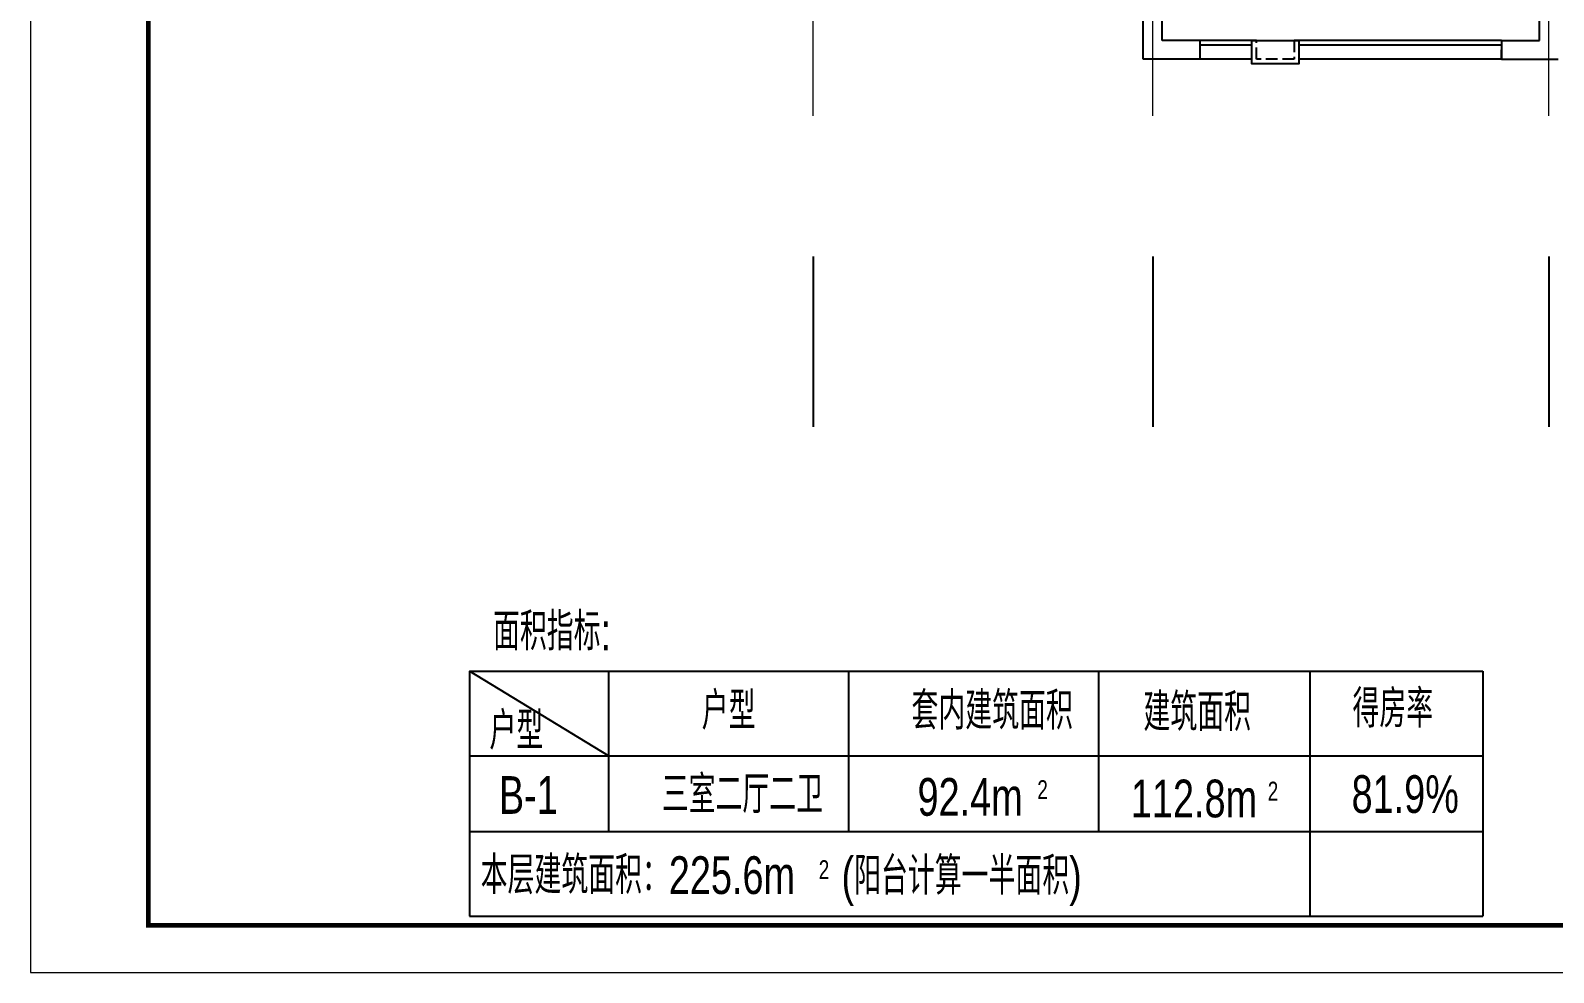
# Model space of a CAD drawing. Extents: x 1332633 to 1595679, y 264824 to 640777.
# Drawn here: x 1338833 to 1354982, y 511540 to 521535 of the extents above; entities that cross this region are included whole.
import ezdxf
from ezdxf.enums import TextEntityAlignment as Align

# ---------------------------------------------------------------- set-up
doc = ezdxf.new("R2010")
doc.units = 0
doc.header["$LTSCALE"] = 1000
doc.header["$MEASUREMENT"] = 0
doc.linetypes.add('DASH', pattern=[0.35, 0.25, -0.1])
doc.linetypes.add('DOTE', pattern=[2.42, 2, -0.2, 0.02, -0.2])
doc.layers.get('0').update_dxf_attribs({"linetype": 'CONTINUOUS'})
doc.layers.add('_公共_图框', color=4, linetype='CONTINUOUS', lineweight=5)
doc.layers.add('DOTE', color=1, linetype='DOTE', lineweight=13)
for name, color, linetype in [('A-Balcony(建筑阳台)', 32, 'CONTINUOUS'), ('A-HZ1_建筑汉字注明_平_立面_房间名称等_', 7, 'CONTINUOUS'), ('A-Wall(建筑墙)', 255, 'CONTINUOUS'), ('A-WALL_建筑墙_', 255, 'CONTINUOUS'), ('AXIS', 3, 'CONTINUOUS'), ('TEXT', 2, 'CONTINUOUS')]:
    doc.layers.add(name, color=color, linetype=linetype)
doc.styles.add('sunyat', font='3yromanc.shx', dxfattribs={"width": 0.75, "bigfont": '3yhztxt.shx'})
doc.styles.add('图框文字', font='SIMKAI.TTF')

# ---------------------------------------------------------------- blocks, each defined once
blk = doc.blocks.new('vvxv')
at = {"layer": '_公共_图框'}
blk.add_lwpolyline([(-63000, 0), (0, 0), (0, 29700), (-63000, 29700)], close=True, dxfattribs=at)
at = {"layer": '_公共_图框', "const_width": 50}
blk.add_lwpolyline([(-61750, 500), (-500, 500), (-500, 29200), (-61750, 29200)], close=True, dxfattribs=at)
at = {"layer": '_公共_图框', "style": '图框文字'}
for tag, height, p in [('建设单位', 250, (-2500, 19150)), ('合作单位', 250, (-2527, 16842)), ('项目名称', 250, (-2500, 15150)), ('项目编号', 250, (-2500, 13150)), ('建筑', 175, (-1300, 2800)), ('方案深化', 175, (-1300, 2450)), ('1:100', 175, (-1300, 2100)), ('20090705', 175, (-1300, 1750)), ('图号', 175, (-1300, 1225))]:
    blk.add_attdef(tag, text='', height=height, dxfattribs=at).set_placement(p, align=Align.MIDDLE_CENTER)

msp = doc.modelspace()

# ---------------------------------------------------------------- linework, layer by layer
for p, q in [((1354432, 521329), (1354432, 521229)), ((1354432, 521229), (1354432, 521329))]:
    msp.add_line(p, q)
at = {"layer": 'A-Balcony(建筑阳台)', "elevation": 0}
for points in [[(1351832, 521429), (1351232, 521429)], [(1351782, 521379), (1351232, 521379)], [(1354432, 521429), (1352232, 521429)], [(1354432, 521379), (1352282, 521379)], [(1351782, 521229), (1351232, 521229)], [(1354432, 521229), (1352282, 521229)]]:
    msp.add_lwpolyline(points, dxfattribs=at)
at = {"layer": 'A-Balcony(建筑阳台)'}
msp.add_lwpolyline([(1351782, 521429), (1352282, 521429), (1352282, 521179), (1351782, 521179)], close=True, dxfattribs=at)
at = {"layer": 'A-Balcony(建筑阳台)', "linetype": 'DASH', "ltscale": 0.5, "elevation": 0}
msp.add_lwpolyline([(1351832, 521429), (1352232, 521429), (1352232, 521229), (1351832, 521229)], close=True, dxfattribs=at)
at = {"layer": 'A-Wall(建筑墙)'}
for p, q in [((1350832, 521429), (1350832, 522829)), ((1354832, 521429), (1354832, 522829)), ((1351232, 521429), (1350832, 521429)), ((1351232, 521429), (1351232, 521229)), ((1354432, 521429), (1354432, 521229)), ((1351232, 521229), (1350632, 521229))]:
    msp.add_line(p, q, dxfattribs=at)
at = {"layer": 'A-WALL_建筑墙_'}
for p, q in [((1350632, 521229), (1350632, 522229)), ((1354432, 521429), (1354832, 521429)), ((1354432, 521229), (1355032, 521229))]:
    msp.add_line(p, q, dxfattribs=at)
at = {"layer": 'AXIS'}
for p, q in [((1347132, 519137), (1347132, 517328)), ((1350732, 519137), (1350732, 517328)), ((1354932, 519137), (1354932, 517328))]:
    msp.add_line(p, q, dxfattribs=at)
at = {"layer": 'DOTE'}
for p, q in [((1347132, 520629), (1347132, 537663)), ((1350732, 520629), (1350732, 537663)), ((1354932, 520629), (1354932, 537663))]:
    msp.add_line(p, q, dxfattribs=at)
at = {"layer": 'TEXT'}
for p, q in [((1343488, 514738), (1343488, 512140)), ((1344963, 513838), (1343489, 514738)), ((1343489, 514738), (1354233, 514738)), ((1344963, 514738), (1344963, 513038)), ((1347508, 514738), (1347508, 513038)), ((1350159, 514738), (1350159, 513038)), ((1350159, 514738), (1350159, 513038)), ((1352397, 514738), (1352397, 512140)), ((1354233, 514738), (1354233, 512140)), ((1343489, 513838), (1352397, 513838)), ((1343489, 513838), (1354233, 513838)), ((1344963, 513778), (1344963, 513038)), ((1343489, 513038), (1352397, 513038)), ((1343489, 513038), (1352397, 513038)), ((1343489, 513038), (1352397, 513038)), ((1343489, 513038), (1352397, 513038)), ((1343489, 513038), (1352397, 513038)), ((1343489, 513038), (1354233, 513038)), ((1343488, 512140), (1354233, 512140))]:
    msp.add_line(p, q, dxfattribs=at)

# ---------------------------------------------------------------- block references
msp.add_blockref('vvxv', (1401833, 511540))

# ---------------------------------------------------------------- texts
at = {"layer": 'A-HZ1_建筑汉字注明_平_立面_房间名称等_', "color": 254, "style": 'sunyat', "width": 0.75}
for s, height, p in [('面积指标:', 400, (1343738, 514958)), ('户型', 400, (1345951, 514118)), ('套内建筑面积', 400, (1348175, 514118)), ('建筑面积', 400, (1350634, 514102)), ('得房率', 400, (1352851, 514140)), ('户型', 400, (1343700, 513906)), ('B-1', 400, (1343800, 513224)), ('三室二厅二卫', 400, (1345527, 513230)), ('92.4m', 400, (1348239, 513204)), ('2', 200, (1349509, 513381)), ('112.8m', 400, (1350501, 513187)), ('2', 200, (1351952, 513365)), ('81.9%%%', 400, (1352841, 513234)), ('本层建筑面积：225.6m', 400, (1343607, 512374)), ('2', 200, (1347191, 512532)), ('(阳台计算一半面积)', 400, (1347433, 512366))]:
    msp.add_text(s, height=height, dxfattribs=at).set_placement(p)

doc.saveas('drawing.dxf')
